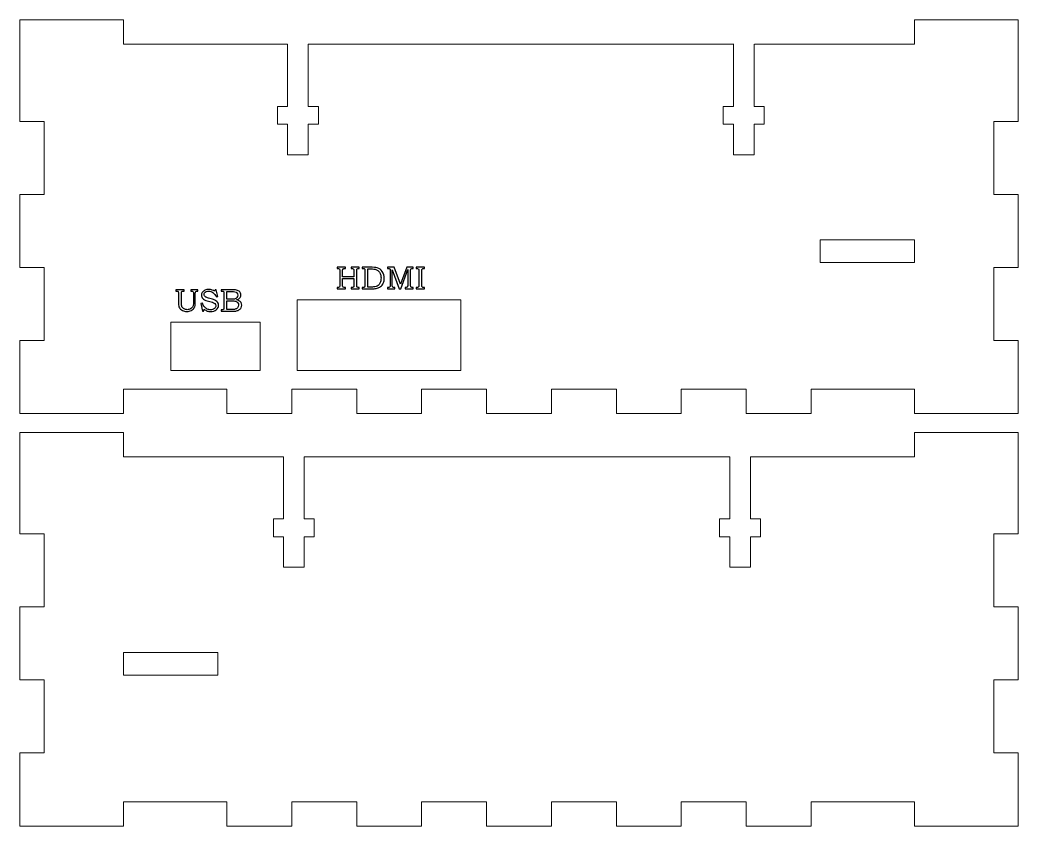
# Model space of a CAD drawing. Header units: inches. Extents: x -11.8 to 10.7, y -6 to 6.
# Drawn here: x -11.78 to -6.5, y -4.59 to -0.33 of the extents above; entities that cross this region are included whole.
import ezdxf

# ---------------------------------------------------------------- set-up
doc = ezdxf.new("R2010")
doc.units = ezdxf.units.IN
doc.header["$MEASUREMENT"] = 0
doc.layers.add('Layer 1', color=7, linetype='Continuous', plot=False)

msp = doc.modelspace()

# ---------------------------------------------------------------- linework, layer by layer
at = {"layer": 'Layer 1', "lineweight": 9}
for points in [[(-11.7819, -0.327), (-11.7819, -0.327), (-11.2343, -0.327), (-11.2343, -0.327)], [(-11.7819, -0.8635), (-11.7819, -0.8635), (-11.7819, -0.327), (-11.7819, -0.327)], [(-11.2343, -0.327), (-11.2343, -0.327), (-11.2343, -0.4558), (-11.2343, -0.4558)], [(-7.0467, -0.4558), (-7.0467, -0.4558), (-7.0467, -0.327), (-7.0467, -0.327)], [(-7.0467, -0.327), (-7.0467, -0.327), (-6.4991, -0.327), (-6.4991, -0.327)], [(-6.4991, -0.327), (-6.4991, -0.327), (-6.4991, -0.8635), (-6.4991, -0.8635)], [(-11.2343, -0.4558), (-11.2343, -0.4558), (-10.366, -0.4558), (-10.366, -0.4558)], [(-10.366, -0.4558), (-10.366, -0.4558), (-10.366, -0.7843), (-10.366, -0.7843)], [(-10.2557, -0.7843), (-10.2557, -0.7843), (-10.2557, -0.4558), (-10.2557, -0.4558)], [(-10.2557, -0.4558), (-10.2557, -0.4558), (-8.0038, -0.4558), (-8.0038, -0.4558)], [(-8.006, -0.4558), (-8.006, -0.4558), (-8.006, -0.7843), (-8.006, -0.7843)], [(-7.8957, -0.7843), (-7.8957, -0.7843), (-7.8957, -0.4558), (-7.8957, -0.4558)], [(-7.8935, -0.4558), (-7.8935, -0.4558), (-7.0467, -0.4558), (-7.0467, -0.4558)], [(-10.366, -0.7843), (-10.366, -0.7843), (-10.4191, -0.7843), (-10.4191, -0.7843)], [(-10.4191, -0.7843), (-10.4191, -0.7843), (-10.4191, -0.8788), (-10.4191, -0.8788)], [(-10.2026, -0.7843), (-10.2026, -0.7843), (-10.2557, -0.7843), (-10.2557, -0.7843)], [(-10.2026, -0.8788), (-10.2026, -0.8788), (-10.2026, -0.7843), (-10.2026, -0.7843)], [(-8.006, -0.7843), (-8.006, -0.7843), (-8.0591, -0.7843), (-8.0591, -0.7843)], [(-8.0591, -0.7843), (-8.0591, -0.7843), (-8.0591, -0.8788), (-8.0591, -0.8788)], [(-7.8426, -0.7843), (-7.8426, -0.7843), (-7.8957, -0.7843), (-7.8957, -0.7843)], [(-7.8426, -0.8788), (-7.8426, -0.8788), (-7.8426, -0.7843), (-7.8426, -0.7843)], [(-11.653, -0.8635), (-11.653, -0.8635), (-11.7819, -0.8635), (-11.7819, -0.8635)], [(-11.653, -1.2501), (-11.653, -1.2501), (-11.653, -0.8635), (-11.653, -0.8635)], [(-10.4191, -0.8788), (-10.4191, -0.8788), (-10.366, -0.8788), (-10.366, -0.8788)], [(-10.366, -0.8788), (-10.366, -0.8788), (-10.366, -1.0402), (-10.366, -1.0402)], [(-10.2557, -1.0402), (-10.2557, -1.0402), (-10.2557, -0.8788), (-10.2557, -0.8788)], [(-10.2557, -0.8788), (-10.2557, -0.8788), (-10.2026, -0.8788), (-10.2026, -0.8788)], [(-8.0591, -0.8788), (-8.0591, -0.8788), (-8.006, -0.8788), (-8.006, -0.8788)], [(-8.006, -0.8788), (-8.006, -0.8788), (-8.006, -1.0402), (-8.006, -1.0402)], [(-7.8957, -1.0402), (-7.8957, -1.0402), (-7.8957, -0.8788), (-7.8957, -0.8788)], [(-7.8957, -0.8788), (-7.8957, -0.8788), (-7.8426, -0.8788), (-7.8426, -0.8788)], [(-6.4991, -0.8635), (-6.4991, -0.8635), (-6.628, -0.8635), (-6.628, -0.8635)], [(-6.628, -0.8635), (-6.628, -0.8635), (-6.628, -1.2501), (-6.628, -1.2501)], [(-10.366, -1.0402), (-10.366, -1.0402), (-10.2557, -1.0402), (-10.2557, -1.0402)], [(-8.006, -1.0402), (-8.006, -1.0402), (-7.8957, -1.0402), (-7.8957, -1.0402)], [(-11.7819, -1.6366), (-11.7819, -1.6366), (-11.7819, -1.2501), (-11.7819, -1.2501)], [(-11.7819, -1.2501), (-11.7819, -1.2501), (-11.653, -1.2501), (-11.653, -1.2501)], [(-6.628, -1.2501), (-6.628, -1.2501), (-6.4991, -1.2501), (-6.4991, -1.2501)], [(-6.4991, -1.2501), (-6.4991, -1.2501), (-6.4991, -1.6366), (-6.4991, -1.6366)], [(-11.653, -1.6366), (-11.653, -1.6366), (-11.7819, -1.6366), (-11.7819, -1.6366)], [(-11.653, -2.0232), (-11.653, -2.0232), (-11.653, -1.6366), (-11.653, -1.6366)], [(-6.4991, -1.6366), (-6.4991, -1.6366), (-6.628, -1.6366), (-6.628, -1.6366)], [(-6.628, -1.6366), (-6.628, -1.6366), (-6.628, -2.0232), (-6.628, -2.0232)], [(-9.4483, -1.8084), (-9.4483, -1.8084), (-10.3144, -1.8084), (-10.3144, -1.8084)], [(-10.3144, -1.8084), (-10.3144, -1.8084), (-10.3144, -2.1821), (-10.3144, -2.1821)], [(-9.4483, -2.1821), (-9.4483, -2.1821), (-9.4483, -1.8084), (-9.4483, -1.8084)], [(-10.9837, -1.9265), (-10.9837, -1.9265), (-10.9837, -2.1821), (-10.9837, -2.1821)], [(-10.5113, -2.1821), (-10.5113, -2.1821), (-10.5113, -1.9265), (-10.5113, -1.9265)], [(-11.7819, -2.4097), (-11.7819, -2.4097), (-11.7819, -2.0232), (-11.7819, -2.0232)], [(-11.7819, -2.0232), (-11.7819, -2.0232), (-11.653, -2.0232), (-11.653, -2.0232)], [(-6.628, -2.0232), (-6.628, -2.0232), (-6.4991, -2.0232), (-6.4991, -2.0232)], [(-6.4991, -2.0232), (-6.4991, -2.0232), (-6.4991, -2.4097), (-6.4991, -2.4097)], [(-10.9837, -2.1821), (-10.9837, -2.1821), (-10.5113, -2.1821), (-10.5113, -2.1821)], [(-10.3144, -2.1821), (-10.3144, -2.1821), (-9.4483, -2.1821), (-9.4483, -2.1821)], [(-10.6867, -2.2809), (-10.6867, -2.2809), (-11.2343, -2.2809), (-11.2343, -2.2809)], [(-11.2343, -2.2809), (-11.2343, -2.2809), (-11.2343, -2.4097), (-11.2343, -2.4097)], [(-10.6867, -2.4097), (-10.6867, -2.4097), (-10.6867, -2.2809), (-10.6867, -2.2809)], [(-9.9995, -2.2809), (-9.9995, -2.2809), (-10.3431, -2.2809), (-10.3431, -2.2809)], [(-10.3431, -2.2809), (-10.3431, -2.2809), (-10.3431, -2.4097), (-10.3431, -2.4097)], [(-9.9995, -2.4097), (-9.9995, -2.4097), (-9.9995, -2.2809), (-9.9995, -2.2809)], [(-9.3123, -2.2809), (-9.3123, -2.2809), (-9.6559, -2.2809), (-9.6559, -2.2809)], [(-9.6559, -2.2809), (-9.6559, -2.2809), (-9.6559, -2.4097), (-9.6559, -2.4097)], [(-9.3123, -2.4097), (-9.3123, -2.4097), (-9.3123, -2.2809), (-9.3123, -2.2809)], [(-8.6251, -2.2809), (-8.6251, -2.2809), (-8.9687, -2.2809), (-8.9687, -2.2809)], [(-8.9687, -2.2809), (-8.9687, -2.2809), (-8.9687, -2.4097), (-8.9687, -2.4097)], [(-8.6251, -2.4097), (-8.6251, -2.4097), (-8.6251, -2.2809), (-8.6251, -2.2809)], [(-7.9379, -2.2809), (-7.9379, -2.2809), (-8.2815, -2.2809), (-8.2815, -2.2809)], [(-8.2815, -2.2809), (-8.2815, -2.2809), (-8.2815, -2.4097), (-8.2815, -2.4097)], [(-7.9379, -2.4097), (-7.9379, -2.4097), (-7.9379, -2.2809), (-7.9379, -2.2809)], [(-7.0467, -2.2809), (-7.0467, -2.2809), (-7.5943, -2.2809), (-7.5943, -2.2809)], [(-7.5943, -2.2809), (-7.5943, -2.2809), (-7.5943, -2.4097), (-7.5943, -2.4097)], [(-7.0467, -2.4097), (-7.0467, -2.4097), (-7.0467, -2.2809), (-7.0467, -2.2809)], [(-11.2343, -2.4097), (-11.2343, -2.4097), (-11.7819, -2.4097), (-11.7819, -2.4097)], [(-10.3431, -2.4097), (-10.3431, -2.4097), (-10.6867, -2.4097), (-10.6867, -2.4097)], [(-9.6559, -2.4097), (-9.6559, -2.4097), (-9.9995, -2.4097), (-9.9995, -2.4097)], [(-8.9687, -2.4097), (-8.9687, -2.4097), (-9.3123, -2.4097), (-9.3123, -2.4097)], [(-8.2815, -2.4097), (-8.2815, -2.4097), (-8.6251, -2.4097), (-8.6251, -2.4097)], [(-7.5943, -2.4097), (-7.5943, -2.4097), (-7.9379, -2.4097), (-7.9379, -2.4097)], [(-6.4991, -2.4097), (-6.4991, -2.4097), (-7.0467, -2.4097), (-7.0467, -2.4097)], [(-11.2343, -2.5097), (-11.2343, -2.5097), (-11.7819, -2.5097), (-11.7819, -2.5097)], [(-11.7819, -2.5097), (-11.7819, -2.5097), (-11.7819, -3.0462), (-11.7819, -3.0462)], [(-11.2343, -2.6386), (-11.2343, -2.6386), (-11.2343, -2.5097), (-11.2343, -2.5097)], [(-6.4991, -2.5097), (-6.4991, -2.5097), (-7.0467, -2.5097), (-7.0467, -2.5097)], [(-7.0467, -2.5097), (-7.0467, -2.5097), (-7.0467, -2.6386), (-7.0467, -2.6386)], [(-6.4991, -2.5097), (-6.4991, -2.5097), (-6.4991, -3.0462), (-6.4991, -3.0462)], [(-10.3875, -2.6386), (-10.3875, -2.6386), (-11.2343, -2.6386), (-11.2343, -2.6386)], [(-10.3875, -2.967), (-10.3875, -2.967), (-10.3875, -2.6386), (-10.3875, -2.6386)], [(-8.0253, -2.6386), (-8.0253, -2.6386), (-10.2772, -2.6386), (-10.2772, -2.6386)], [(-10.2772, -2.6386), (-10.2772, -2.6386), (-10.2772, -2.967), (-10.2772, -2.967)], [(-8.0253, -2.967), (-8.0253, -2.967), (-8.0253, -2.6386), (-8.0253, -2.6386)], [(-7.0467, -2.6386), (-7.0467, -2.6386), (-7.915, -2.6386), (-7.915, -2.6386)], [(-7.915, -2.6386), (-7.915, -2.6386), (-7.915, -2.967), (-7.915, -2.967)], [(-10.4406, -3.0615), (-10.4406, -3.0615), (-10.4406, -2.967), (-10.4406, -2.967)], [(-10.4406, -2.967), (-10.4406, -2.967), (-10.3875, -2.967), (-10.3875, -2.967)], [(-10.2772, -2.967), (-10.2772, -2.967), (-10.2241, -2.967), (-10.2241, -2.967)], [(-10.2241, -2.967), (-10.2241, -2.967), (-10.2241, -3.0615), (-10.2241, -3.0615)], [(-8.0784, -3.0615), (-8.0784, -3.0615), (-8.0784, -2.967), (-8.0784, -2.967)], [(-8.0784, -2.967), (-8.0784, -2.967), (-8.0253, -2.967), (-8.0253, -2.967)], [(-7.915, -2.967), (-7.915, -2.967), (-7.8619, -2.967), (-7.8619, -2.967)], [(-7.8619, -2.967), (-7.8619, -2.967), (-7.8619, -3.0615), (-7.8619, -3.0615)], [(-11.7819, -3.0462), (-11.7819, -3.0462), (-11.653, -3.0462), (-11.653, -3.0462)], [(-11.653, -3.0462), (-11.653, -3.0462), (-11.653, -3.4328), (-11.653, -3.4328)], [(-10.3875, -3.0615), (-10.3875, -3.0615), (-10.4406, -3.0615), (-10.4406, -3.0615)], [(-10.3875, -3.2229), (-10.3875, -3.2229), (-10.3875, -3.0615), (-10.3875, -3.0615)], [(-10.2241, -3.0615), (-10.2241, -3.0615), (-10.2772, -3.0615), (-10.2772, -3.0615)], [(-10.2772, -3.0615), (-10.2772, -3.0615), (-10.2772, -3.2229), (-10.2772, -3.2229)], [(-8.0253, -3.0615), (-8.0253, -3.0615), (-8.0784, -3.0615), (-8.0784, -3.0615)], [(-8.0253, -3.2229), (-8.0253, -3.2229), (-8.0253, -3.0615), (-8.0253, -3.0615)], [(-7.8619, -3.0615), (-7.8619, -3.0615), (-7.915, -3.0615), (-7.915, -3.0615)], [(-7.915, -3.0615), (-7.915, -3.0615), (-7.915, -3.2229), (-7.915, -3.2229)], [(-6.628, -3.4328), (-6.628, -3.4328), (-6.628, -3.0462), (-6.628, -3.0462)], [(-6.628, -3.0462), (-6.628, -3.0462), (-6.4991, -3.0462), (-6.4991, -3.0462)], [(-10.2772, -3.2229), (-10.2772, -3.2229), (-10.3875, -3.2229), (-10.3875, -3.2229)], [(-7.915, -3.2229), (-7.915, -3.2229), (-8.0253, -3.2229), (-8.0253, -3.2229)], [(-11.653, -3.4328), (-11.653, -3.4328), (-11.7819, -3.4328), (-11.7819, -3.4328)], [(-11.7819, -3.4328), (-11.7819, -3.4328), (-11.7819, -3.8193), (-11.7819, -3.8193)], [(-6.4991, -3.4328), (-6.4991, -3.4328), (-6.628, -3.4328), (-6.628, -3.4328)], [(-6.4991, -3.4328), (-6.4991, -3.4328), (-6.4991, -3.8193), (-6.4991, -3.8193)], [(-11.7819, -3.8193), (-11.7819, -3.8193), (-11.653, -3.8193), (-11.653, -3.8193)], [(-11.653, -3.8193), (-11.653, -3.8193), (-11.653, -4.2059), (-11.653, -4.2059)], [(-6.628, -4.2059), (-6.628, -4.2059), (-6.628, -3.8193), (-6.628, -3.8193)], [(-6.628, -3.8193), (-6.628, -3.8193), (-6.4991, -3.8193), (-6.4991, -3.8193)], [(-11.653, -4.2059), (-11.653, -4.2059), (-11.7819, -4.2059), (-11.7819, -4.2059)], [(-11.7819, -4.2059), (-11.7819, -4.2059), (-11.7819, -4.5924), (-11.7819, -4.5924)], [(-6.4991, -4.2059), (-6.4991, -4.2059), (-6.628, -4.2059), (-6.628, -4.2059)], [(-6.4991, -4.2059), (-6.4991, -4.2059), (-6.4991, -4.5924), (-6.4991, -4.5924)], [(-11.2343, -4.5924), (-11.2343, -4.5924), (-11.2343, -4.4636), (-11.2343, -4.4636)], [(-11.2343, -4.4636), (-11.2343, -4.4636), (-10.6867, -4.4636), (-10.6867, -4.4636)], [(-10.6867, -4.4636), (-10.6867, -4.4636), (-10.6867, -4.5924), (-10.6867, -4.5924)], [(-10.3431, -4.5924), (-10.3431, -4.5924), (-10.3431, -4.4636), (-10.3431, -4.4636)], [(-10.3431, -4.4636), (-10.3431, -4.4636), (-9.9995, -4.4636), (-9.9995, -4.4636)], [(-9.9995, -4.4636), (-9.9995, -4.4636), (-9.9995, -4.5924), (-9.9995, -4.5924)], [(-9.6559, -4.5924), (-9.6559, -4.5924), (-9.6559, -4.4636), (-9.6559, -4.4636)], [(-9.6559, -4.4636), (-9.6559, -4.4636), (-9.3123, -4.4636), (-9.3123, -4.4636)], [(-9.3123, -4.4636), (-9.3123, -4.4636), (-9.3123, -4.5924), (-9.3123, -4.5924)], [(-8.9687, -4.5924), (-8.9687, -4.5924), (-8.9687, -4.4636), (-8.9687, -4.4636)], [(-8.9687, -4.4636), (-8.9687, -4.4636), (-8.6251, -4.4636), (-8.6251, -4.4636)], [(-8.6251, -4.4636), (-8.6251, -4.4636), (-8.6251, -4.5924), (-8.6251, -4.5924)], [(-8.2815, -4.5924), (-8.2815, -4.5924), (-8.2815, -4.4636), (-8.2815, -4.4636)], [(-8.2815, -4.4636), (-8.2815, -4.4636), (-7.9379, -4.4636), (-7.9379, -4.4636)], [(-7.9379, -4.4636), (-7.9379, -4.4636), (-7.9379, -4.5924), (-7.9379, -4.5924)], [(-7.5943, -4.5924), (-7.5943, -4.5924), (-7.5943, -4.4636), (-7.5943, -4.4636)], [(-7.5943, -4.4636), (-7.5943, -4.4636), (-7.0467, -4.4636), (-7.0467, -4.4636)], [(-7.0467, -4.4636), (-7.0467, -4.4636), (-7.0467, -4.5924), (-7.0467, -4.5924)], [(-11.7819, -4.5924), (-11.7819, -4.5924), (-11.2343, -4.5924), (-11.2343, -4.5924)], [(-10.6867, -4.5924), (-10.6867, -4.5924), (-10.3431, -4.5924), (-10.3431, -4.5924)], [(-9.9995, -4.5924), (-9.9995, -4.5924), (-9.6559, -4.5924), (-9.6559, -4.5924)], [(-9.3123, -4.5924), (-9.3123, -4.5924), (-8.9687, -4.5924), (-8.9687, -4.5924)], [(-8.6251, -4.5924), (-8.6251, -4.5924), (-8.2815, -4.5924), (-8.2815, -4.5924)], [(-7.9379, -4.5924), (-7.9379, -4.5924), (-7.5943, -4.5924), (-7.5943, -4.5924)], [(-7.0467, -4.5924), (-7.0467, -4.5924), (-6.4991, -4.5924), (-6.4991, -4.5924)]]:
    msp.add_open_spline(points, degree=3, dxfattribs=at)
at = {"layer": 'Layer 1', "color": 250, "lineweight": 9}
for points in [[(-7.0467, -1.4909), (-7.0467, -1.4909), (-7.0467, -1.6109), (-7.0467, -1.6109), (-7.0467, -1.6109), (-7.5467, -1.6109), (-7.5467, -1.6109), (-7.5467, -1.6109), (-7.5467, -1.4909), (-7.5467, -1.4909), (-7.5467, -1.4909), (-7.0467, -1.4909), (-7.0467, -1.4909)], [(-11.2343, -3.6736), (-11.2343, -3.6736), (-11.2343, -3.7936), (-11.2343, -3.7936), (-11.2343, -3.7936), (-10.7343, -3.7936), (-10.7343, -3.7936), (-10.7343, -3.7936), (-10.7343, -3.6736), (-10.7343, -3.6736), (-10.7343, -3.6736), (-11.2343, -3.6736), (-11.2343, -3.6736)]]:
    msp.add_open_spline(points, degree=3, knots=[0, 0, 0, 0, 0.25, 0.25, 0.25, 0.5, 0.5, 0.5, 0.75, 0.75, 0.75, 1, 1, 1, 1], dxfattribs=at)
at = {"layer": 'Layer 1'}
for points, knots in [([(-10.1036, -1.6356), (-10.1036, -1.6356), (-10.0597, -1.6356), (-10.0597, -1.6356), (-10.0597, -1.6356), (-10.0597, -1.6424), (-10.0597, -1.6424), (-10.0597, -1.6424), (-10.0627, -1.6424), (-10.0627, -1.6424), (-10.0662, -1.6424), (-10.0687, -1.6428), (-10.0702, -1.6434), (-10.0717, -1.6441), (-10.0727, -1.6452), (-10.0733, -1.6468), (-10.0738, -1.648), (-10.0741, -1.6506), (-10.0741, -1.6544), (-10.0741, -1.6544), (-10.0741, -1.6861), (-10.0741, -1.6861), (-10.0741, -1.6861), (-10.0151, -1.6861), (-10.0151, -1.6861), (-10.0151, -1.6861), (-10.0151, -1.6553), (-10.0151, -1.6553), (-10.0151, -1.6511), (-10.0152, -1.6485), (-10.0155, -1.6476), (-10.0159, -1.6459), (-10.0168, -1.6446), (-10.0182, -1.6437), (-10.0197, -1.6429), (-10.0219, -1.6424), (-10.0248, -1.6424), (-10.0248, -1.6424), (-10.0292, -1.6424), (-10.0292, -1.6424), (-10.0292, -1.6424), (-10.0292, -1.6356), (-10.0292, -1.6356), (-10.0292, -1.6356), (-9.9859, -1.6356), (-9.9859, -1.6356), (-9.9859, -1.6356), (-9.9859, -1.6424), (-9.9859, -1.6424), (-9.9859, -1.6424), (-9.9898, -1.6424), (-9.9898, -1.6424), (-9.9928, -1.6424), (-9.995, -1.6428), (-9.9962, -1.6434), (-9.9975, -1.6441), (-9.9984, -1.645), (-9.9989, -1.6462), (-9.9995, -1.6474), (-9.9997, -1.6499), (-9.9997, -1.6538), (-9.9997, -1.6538), (-9.9997, -1.7311), (-9.9997, -1.7311), (-9.9997, -1.7354), (-9.9994, -1.7381), (-9.9989, -1.7393), (-9.9984, -1.7404), (-9.9973, -1.7413), (-9.9957, -1.7418), (-9.9947, -1.7421), (-9.9914, -1.7423), (-9.9859, -1.7423), (-9.9859, -1.7423), (-9.9859, -1.7491), (-9.9859, -1.7491), (-9.9859, -1.7491), (-10.0292, -1.7491), (-10.0292, -1.7491), (-10.0292, -1.7491), (-10.0292, -1.7423), (-10.0292, -1.7423), (-10.0292, -1.7423), (-10.0261, -1.7423), (-10.0261, -1.7423), (-10.0221, -1.7423), (-10.0194, -1.742), (-10.0181, -1.7414), (-10.0168, -1.7409), (-10.0159, -1.7401), (-10.0156, -1.7389), (-10.0152, -1.7379), (-10.0151, -1.7351), (-10.0151, -1.7303), (-10.0151, -1.7303), (-10.0151, -1.6949), (-10.0151, -1.6949), (-10.0151, -1.6949), (-10.0741, -1.6949), (-10.0741, -1.6949), (-10.0741, -1.6949), (-10.0741, -1.7311), (-10.0741, -1.7311), (-10.0741, -1.7354), (-10.0738, -1.7381), (-10.0732, -1.7393), (-10.0726, -1.7405), (-10.0715, -1.7413), (-10.0699, -1.7418), (-10.0687, -1.7421), (-10.0653, -1.7423), (-10.0597, -1.7423), (-10.0597, -1.7423), (-10.0597, -1.7491), (-10.0597, -1.7491), (-10.0597, -1.7491), (-10.1036, -1.7491), (-10.1036, -1.7491), (-10.1036, -1.7491), (-10.1036, -1.7423), (-10.1036, -1.7423), (-10.1036, -1.7423), (-10.1008, -1.7423), (-10.1008, -1.7423), (-10.0966, -1.7423), (-10.0939, -1.742), (-10.0929, -1.7416), (-10.0918, -1.7411), (-10.0909, -1.7402), (-10.0903, -1.7389), (-10.0897, -1.7376), (-10.0894, -1.7353), (-10.0894, -1.7319), (-10.0894, -1.7319), (-10.0894, -1.6538), (-10.0894, -1.6538), (-10.0894, -1.6502), (-10.0897, -1.6478), (-10.0902, -1.6464), (-10.0908, -1.6451), (-10.0917, -1.6441), (-10.0929, -1.6434), (-10.0941, -1.6428), (-10.0962, -1.6424), (-10.099, -1.6424), (-10.099, -1.6424), (-10.1036, -1.6424), (-10.1036, -1.6424), (-10.1036, -1.6424), (-10.1036, -1.6356), (-10.1036, -1.6356)], [0, 0, 0, 0, 0.02, 0.02, 0.02, 0.04, 0.04, 0.04, 0.06, 0.06, 0.06, 0.08, 0.08, 0.08, 0.1, 0.1, 0.1, 0.12, 0.12, 0.12, 0.14, 0.14, 0.14, 0.16, 0.16, 0.16, 0.18, 0.18, 0.18, 0.2, 0.2, 0.2, 0.22, 0.22, 0.22, 0.24, 0.24, 0.24, 0.26, 0.26, 0.26, 0.28, 0.28, 0.28, 0.3, 0.3, 0.3, 0.32, 0.32, 0.32, 0.34, 0.34, 0.34, 0.36, 0.36, 0.36, 0.38, 0.38, 0.38, 0.4, 0.4, 0.4, 0.42, 0.42, 0.42, 0.44, 0.44, 0.44, 0.46, 0.46, 0.46, 0.48, 0.48, 0.48, 0.5, 0.5, 0.5, 0.52, 0.52, 0.52, 0.54, 0.54, 0.54, 0.56, 0.56, 0.56, 0.58, 0.58, 0.58, 0.6, 0.6, 0.6, 0.62, 0.62, 0.62, 0.64, 0.64, 0.64, 0.66, 0.66, 0.66, 0.68, 0.68, 0.68, 0.7, 0.7, 0.7, 0.72, 0.72, 0.72, 0.74, 0.74, 0.74, 0.76, 0.76, 0.76, 0.78, 0.78, 0.78, 0.8, 0.8, 0.8, 0.82, 0.82, 0.82, 0.84, 0.84, 0.84, 0.86, 0.86, 0.86, 0.88, 0.88, 0.88, 0.9, 0.9, 0.9, 0.92, 0.92, 0.92, 0.94, 0.94, 0.94, 0.96, 0.96, 0.96, 0.98, 0.98, 0.98, 1, 1, 1, 1]), ([(-9.9702, -1.6424), (-9.9702, -1.6424), (-9.9702, -1.6356), (-9.9702, -1.6356), (-9.9702, -1.6356), (-9.9297, -1.6356), (-9.9297, -1.6356), (-9.9111, -1.6356), (-9.8982, -1.6368), (-9.8909, -1.6391), (-9.8801, -1.6425), (-9.8713, -1.6489), (-9.8646, -1.6582), (-9.8571, -1.6685), (-9.8534, -1.6804), (-9.8534, -1.6938), (-9.8534, -1.7029), (-9.8553, -1.7113), (-9.8589, -1.7192), (-9.8626, -1.727), (-9.8674, -1.7333), (-9.8734, -1.7381), (-9.8783, -1.7421), (-9.8843, -1.7449), (-9.8912, -1.7466), (-9.8981, -1.7483), (-9.9051, -1.7491), (-9.9122, -1.7491), (-9.9122, -1.7491), (-9.9702, -1.7491), (-9.9702, -1.7491), (-9.9702, -1.7491), (-9.9702, -1.7423), (-9.9702, -1.7423), (-9.9702, -1.7423), (-9.9655, -1.7423), (-9.9655, -1.7423), (-9.9655, -1.7423), (-9.964, -1.7423), (-9.964, -1.7423), (-9.962, -1.7423), (-9.9603, -1.7419), (-9.9591, -1.7411), (-9.9578, -1.7403), (-9.9569, -1.7392), (-9.9563, -1.7379), (-9.9559, -1.7369), (-9.9557, -1.7345), (-9.9557, -1.7308), (-9.9557, -1.7308), (-9.9557, -1.6548), (-9.9557, -1.6548), (-9.9557, -1.6504), (-9.956, -1.6477), (-9.9566, -1.6464), (-9.9573, -1.6447), (-9.9586, -1.6436), (-9.9602, -1.6429), (-9.9612, -1.6426), (-9.9646, -1.6424), (-9.9702, -1.6424)], [0, 0, 0, 0, 0.05, 0.05, 0.05, 0.1, 0.1, 0.1, 0.15, 0.15, 0.15, 0.2, 0.2, 0.2, 0.25, 0.25, 0.25, 0.3, 0.3, 0.3, 0.35, 0.35, 0.35, 0.4, 0.4, 0.4, 0.45, 0.45, 0.45, 0.5, 0.5, 0.5, 0.55, 0.55, 0.55, 0.6, 0.6, 0.6, 0.65, 0.65, 0.65, 0.7, 0.7, 0.7, 0.75, 0.75, 0.75, 0.8, 0.8, 0.8, 0.85, 0.85, 0.85, 0.9, 0.9, 0.9, 0.95, 0.95, 0.95, 1, 1, 1, 1]), ([(-9.8369, -1.6356), (-9.8369, -1.6356), (-9.8011, -1.6356), (-9.8011, -1.6356), (-9.8011, -1.6356), (-9.7675, -1.7255), (-9.7675, -1.7255), (-9.7675, -1.7255), (-9.7349, -1.6356), (-9.7349, -1.6356), (-9.7349, -1.6356), (-9.7006, -1.6356), (-9.7006, -1.6356), (-9.7006, -1.6356), (-9.7006, -1.6424), (-9.7006, -1.6424), (-9.7006, -1.6424), (-9.7035, -1.6424), (-9.7035, -1.6424), (-9.707, -1.6424), (-9.7093, -1.6427), (-9.7106, -1.6433), (-9.7118, -1.6439), (-9.7127, -1.645), (-9.7134, -1.6465), (-9.7141, -1.648), (-9.7144, -1.6505), (-9.7144, -1.6539), (-9.7144, -1.6539), (-9.7144, -1.7288), (-9.7144, -1.7288), (-9.7144, -1.7335), (-9.7142, -1.7365), (-9.7136, -1.7379), (-9.713, -1.7394), (-9.7121, -1.7404), (-9.7108, -1.7411), (-9.7095, -1.7419), (-9.7071, -1.7423), (-9.7035, -1.7423), (-9.7035, -1.7423), (-9.7006, -1.7423), (-9.7006, -1.7423), (-9.7006, -1.7423), (-9.7006, -1.7491), (-9.7006, -1.7491), (-9.7006, -1.7491), (-9.7436, -1.7491), (-9.7436, -1.7491), (-9.7436, -1.7491), (-9.7436, -1.7423), (-9.7436, -1.7423), (-9.7436, -1.7423), (-9.7405, -1.7423), (-9.7405, -1.7423), (-9.7378, -1.7423), (-9.7357, -1.742), (-9.7344, -1.7416), (-9.7332, -1.7412), (-9.7321, -1.7404), (-9.7313, -1.7394), (-9.7304, -1.7384), (-9.73, -1.7374), (-9.7299, -1.7363), (-9.7296, -1.7341), (-9.7294, -1.7323), (-9.7294, -1.7311), (-9.7294, -1.7311), (-9.7294, -1.6476), (-9.7294, -1.6476), (-9.7294, -1.6476), (-9.7664, -1.7491), (-9.7664, -1.7491), (-9.7664, -1.7491), (-9.7745, -1.7491), (-9.7745, -1.7491), (-9.7745, -1.7491), (-9.8119, -1.649), (-9.8119, -1.649), (-9.8119, -1.649), (-9.8119, -1.7294), (-9.8119, -1.7294), (-9.8119, -1.7335), (-9.8116, -1.7363), (-9.8109, -1.7377), (-9.8102, -1.7392), (-9.8091, -1.7403), (-9.8076, -1.7411), (-9.8061, -1.7419), (-9.8034, -1.7423), (-9.7996, -1.7423), (-9.7996, -1.7423), (-9.7969, -1.7423), (-9.7969, -1.7423), (-9.7969, -1.7423), (-9.7969, -1.7491), (-9.7969, -1.7491), (-9.7969, -1.7491), (-9.8369, -1.7491), (-9.8369, -1.7491), (-9.8369, -1.7491), (-9.8369, -1.7423), (-9.8369, -1.7423), (-9.8369, -1.7423), (-9.8347, -1.7423), (-9.8347, -1.7423), (-9.8308, -1.7423), (-9.8281, -1.7418), (-9.8264, -1.741), (-9.8247, -1.7402), (-9.8236, -1.7391), (-9.8228, -1.7376), (-9.8221, -1.7361), (-9.8218, -1.7331), (-9.8218, -1.7288), (-9.8218, -1.7288), (-9.8218, -1.6544), (-9.8218, -1.6544), (-9.8218, -1.6503), (-9.8221, -1.6476), (-9.8227, -1.6463), (-9.8233, -1.645), (-9.8243, -1.644), (-9.8256, -1.6434), (-9.827, -1.6428), (-9.8295, -1.6424), (-9.833, -1.6424), (-9.833, -1.6424), (-9.8369, -1.6424), (-9.8369, -1.6424), (-9.8369, -1.6424), (-9.8369, -1.6356), (-9.8369, -1.6356)], [0, 0, 0, 0, 0.022727, 0.022727, 0.022727, 0.045455, 0.045455, 0.045455, 0.068182, 0.068182, 0.068182, 0.090909, 0.090909, 0.090909, 0.113636, 0.113636, 0.113636, 0.136364, 0.136364, 0.136364, 0.159091, 0.159091, 0.159091, 0.181818, 0.181818, 0.181818, 0.204545, 0.204545, 0.204545, 0.227273, 0.227273, 0.227273, 0.25, 0.25, 0.25, 0.272727, 0.272727, 0.272727, 0.295455, 0.295455, 0.295455, 0.318182, 0.318182, 0.318182, 0.340909, 0.340909, 0.340909, 0.363636, 0.363636, 0.363636, 0.386364, 0.386364, 0.386364, 0.409091, 0.409091, 0.409091, 0.431818, 0.431818, 0.431818, 0.454545, 0.454545, 0.454545, 0.477273, 0.477273, 0.477273, 0.5, 0.5, 0.5, 0.522727, 0.522727, 0.522727, 0.545455, 0.545455, 0.545455, 0.568182, 0.568182, 0.568182, 0.590909, 0.590909, 0.590909, 0.613636, 0.613636, 0.613636, 0.636364, 0.636364, 0.636364, 0.659091, 0.659091, 0.659091, 0.681818, 0.681818, 0.681818, 0.704545, 0.704545, 0.704545, 0.727273, 0.727273, 0.727273, 0.75, 0.75, 0.75, 0.772727, 0.772727, 0.772727, 0.795455, 0.795455, 0.795455, 0.818182, 0.818182, 0.818182, 0.840909, 0.840909, 0.840909, 0.863636, 0.863636, 0.863636, 0.886364, 0.886364, 0.886364, 0.909091, 0.909091, 0.909091, 0.931818, 0.931818, 0.931818, 0.954545, 0.954545, 0.954545, 0.977273, 0.977273, 0.977273, 1, 1, 1, 1]), ([(-9.6848, -1.6356), (-9.6848, -1.6356), (-9.6414, -1.6356), (-9.6414, -1.6356), (-9.6414, -1.6356), (-9.6414, -1.6424), (-9.6414, -1.6424), (-9.6414, -1.6424), (-9.6448, -1.6424), (-9.6448, -1.6424), (-9.6479, -1.6424), (-9.6502, -1.6429), (-9.6516, -1.6437), (-9.653, -1.6446), (-9.654, -1.6458), (-9.6546, -1.6474), (-9.6553, -1.649), (-9.6556, -1.6521), (-9.6556, -1.6568), (-9.6556, -1.6568), (-9.6556, -1.7299), (-9.6556, -1.7299), (-9.6556, -1.7336), (-9.6553, -1.7363), (-9.6546, -1.7378), (-9.6539, -1.7394), (-9.6529, -1.7405), (-9.6516, -1.7412), (-9.6503, -1.7419), (-9.6481, -1.7423), (-9.6448, -1.7423), (-9.6448, -1.7423), (-9.6414, -1.7423), (-9.6414, -1.7423), (-9.6414, -1.7423), (-9.6414, -1.7491), (-9.6414, -1.7491), (-9.6414, -1.7491), (-9.6848, -1.7491), (-9.6848, -1.7491), (-9.6848, -1.7491), (-9.6848, -1.7423), (-9.6848, -1.7423), (-9.6848, -1.7423), (-9.6812, -1.7423), (-9.6812, -1.7423), (-9.678, -1.7423), (-9.6757, -1.7419), (-9.6744, -1.7411), (-9.6731, -1.7404), (-9.6721, -1.7394), (-9.6715, -1.738), (-9.6709, -1.7366), (-9.6706, -1.7339), (-9.6706, -1.7299), (-9.6706, -1.7299), (-9.6706, -1.6553), (-9.6706, -1.6553), (-9.6706, -1.651), (-9.6709, -1.6481), (-9.6715, -1.6467), (-9.6721, -1.6452), (-9.6731, -1.6441), (-9.6744, -1.6434), (-9.6757, -1.6428), (-9.678, -1.6424), (-9.6812, -1.6424), (-9.6812, -1.6424), (-9.6848, -1.6424), (-9.6848, -1.6424), (-9.6848, -1.6424), (-9.6848, -1.6356), (-9.6848, -1.6356)], [0, 0, 0, 0, 0.041667, 0.041667, 0.041667, 0.083333, 0.083333, 0.083333, 0.125, 0.125, 0.125, 0.166667, 0.166667, 0.166667, 0.208333, 0.208333, 0.208333, 0.25, 0.25, 0.25, 0.291667, 0.291667, 0.291667, 0.333333, 0.333333, 0.333333, 0.375, 0.375, 0.375, 0.416667, 0.416667, 0.416667, 0.458333, 0.458333, 0.458333, 0.5, 0.5, 0.5, 0.541667, 0.541667, 0.541667, 0.583333, 0.583333, 0.583333, 0.625, 0.625, 0.625, 0.666667, 0.666667, 0.666667, 0.708333, 0.708333, 0.708333, 0.75, 0.75, 0.75, 0.791667, 0.791667, 0.791667, 0.833333, 0.833333, 0.833333, 0.875, 0.875, 0.875, 0.916667, 0.916667, 0.916667, 0.958333, 0.958333, 0.958333, 1, 1, 1, 1]), ([(-9.9407, -1.7403), (-9.9407, -1.7403), (-9.9162, -1.7403), (-9.9162, -1.7403), (-9.9137, -1.7403), (-9.9097, -1.7398), (-9.904, -1.7389), (-9.8983, -1.7381), (-9.8943, -1.737), (-9.8918, -1.7358), (-9.8883, -1.7339), (-9.8848, -1.7309), (-9.8814, -1.7269), (-9.8781, -1.7228), (-9.8755, -1.7178), (-9.8736, -1.7121), (-9.8718, -1.7064), (-9.8709, -1.6998), (-9.8709, -1.6924), (-9.8709, -1.6851), (-9.8718, -1.6788), (-9.8736, -1.6734), (-9.8755, -1.668), (-9.8782, -1.6632), (-9.8819, -1.6589), (-9.8855, -1.6546), (-9.8896, -1.6514), (-9.8941, -1.6491), (-9.8986, -1.6468), (-9.9036, -1.6454), (-9.9091, -1.6448), (-9.9121, -1.6446), (-9.9171, -1.6444), (-9.9241, -1.6444), (-9.9241, -1.6444), (-9.9407, -1.6444), (-9.9407, -1.6444), (-9.9407, -1.6444), (-9.9407, -1.7403), (-9.9407, -1.7403)], [0, 0, 0, 0, 0.076923, 0.076923, 0.076923, 0.153846, 0.153846, 0.153846, 0.230769, 0.230769, 0.230769, 0.307692, 0.307692, 0.307692, 0.384615, 0.384615, 0.384615, 0.461538, 0.461538, 0.461538, 0.538462, 0.538462, 0.538462, 0.615385, 0.615385, 0.615385, 0.692308, 0.692308, 0.692308, 0.769231, 0.769231, 0.769231, 0.846154, 0.846154, 0.846154, 0.923077, 0.923077, 0.923077, 1, 1, 1, 1]), ([(-10.9573, -1.7548), (-10.9573, -1.7548), (-10.9135, -1.7548), (-10.9135, -1.7548), (-10.9135, -1.7548), (-10.9135, -1.7616), (-10.9135, -1.7616), (-10.9135, -1.7616), (-10.9164, -1.7616), (-10.9164, -1.7616), (-10.92, -1.7616), (-10.9225, -1.762), (-10.9241, -1.7627), (-10.9252, -1.7632), (-10.9261, -1.7641), (-10.9267, -1.7654), (-10.9273, -1.7667), (-10.9276, -1.7694), (-10.9276, -1.7733), (-10.9276, -1.7733), (-10.9276, -1.8243), (-10.9276, -1.8243), (-10.9276, -1.8334), (-10.9265, -1.8402), (-10.9243, -1.8446), (-10.9221, -1.849), (-10.9184, -1.8527), (-10.9133, -1.8556), (-10.9081, -1.8586), (-10.9025, -1.8601), (-10.8963, -1.8601), (-10.8901, -1.8601), (-10.8842, -1.8585), (-10.8787, -1.8553), (-10.8731, -1.8521), (-10.8692, -1.8483), (-10.867, -1.8439), (-10.8647, -1.8395), (-10.8636, -1.8326), (-10.8636, -1.8232), (-10.8636, -1.8232), (-10.8636, -1.7741), (-10.8636, -1.7741), (-10.8636, -1.7705), (-10.864, -1.7679), (-10.8647, -1.7663), (-10.8654, -1.7647), (-10.8665, -1.7635), (-10.8679, -1.7627), (-10.8694, -1.762), (-10.8716, -1.7616), (-10.8746, -1.7616), (-10.8746, -1.7616), (-10.8778, -1.7616), (-10.8778, -1.7616), (-10.8778, -1.7616), (-10.8778, -1.7548), (-10.8778, -1.7548), (-10.8778, -1.7548), (-10.84, -1.7548), (-10.84, -1.7548), (-10.84, -1.7548), (-10.84, -1.7616), (-10.84, -1.7616), (-10.84, -1.7616), (-10.8426, -1.7616), (-10.8426, -1.7616), (-10.8469, -1.7616), (-10.8498, -1.7624), (-10.8514, -1.764), (-10.853, -1.7657), (-10.8538, -1.7687), (-10.8538, -1.7733), (-10.8538, -1.7733), (-10.8538, -1.8255), (-10.8538, -1.8255), (-10.8538, -1.8351), (-10.8556, -1.843), (-10.8592, -1.8494), (-10.8628, -1.8558), (-10.868, -1.8608), (-10.8748, -1.8645), (-10.8817, -1.8682), (-10.8896, -1.8701), (-10.8987, -1.8701), (-10.9073, -1.8701), (-10.9151, -1.8682), (-10.9223, -1.8644), (-10.9294, -1.8606), (-10.9346, -1.8559), (-10.938, -1.8502), (-10.9413, -1.8445), (-10.943, -1.8374), (-10.943, -1.8289), (-10.943, -1.8289), (-10.943, -1.7733), (-10.943, -1.7733), (-10.943, -1.7697), (-10.9433, -1.7672), (-10.9439, -1.7657), (-10.9446, -1.7643), (-10.9455, -1.7632), (-10.9468, -1.7626), (-10.948, -1.7619), (-10.9502, -1.7616), (-10.9532, -1.7616), (-10.9532, -1.7616), (-10.9573, -1.7616), (-10.9573, -1.7616), (-10.9573, -1.7616), (-10.9573, -1.7548), (-10.9573, -1.7548)], [0, 0, 0, 0, 0.027027, 0.027027, 0.027027, 0.054054, 0.054054, 0.054054, 0.081081, 0.081081, 0.081081, 0.108108, 0.108108, 0.108108, 0.135135, 0.135135, 0.135135, 0.162162, 0.162162, 0.162162, 0.189189, 0.189189, 0.189189, 0.216216, 0.216216, 0.216216, 0.243243, 0.243243, 0.243243, 0.27027, 0.27027, 0.27027, 0.297297, 0.297297, 0.297297, 0.324324, 0.324324, 0.324324, 0.351351, 0.351351, 0.351351, 0.378378, 0.378378, 0.378378, 0.405405, 0.405405, 0.405405, 0.432432, 0.432432, 0.432432, 0.459459, 0.459459, 0.459459, 0.486486, 0.486486, 0.486486, 0.513514, 0.513514, 0.513514, 0.540541, 0.540541, 0.540541, 0.567568, 0.567568, 0.567568, 0.594595, 0.594595, 0.594595, 0.621622, 0.621622, 0.621622, 0.648649, 0.648649, 0.648649, 0.675676, 0.675676, 0.675676, 0.702703, 0.702703, 0.702703, 0.72973, 0.72973, 0.72973, 0.756757, 0.756757, 0.756757, 0.783784, 0.783784, 0.783784, 0.810811, 0.810811, 0.810811, 0.837838, 0.837838, 0.837838, 0.864865, 0.864865, 0.864865, 0.891892, 0.891892, 0.891892, 0.918919, 0.918919, 0.918919, 0.945946, 0.945946, 0.945946, 0.972973, 0.972973, 0.972973, 1, 1, 1, 1]), ([(-10.7494, -1.7548), (-10.7494, -1.7548), (-10.7435, -1.7548), (-10.7435, -1.7548), (-10.7435, -1.7548), (-10.7348, -1.7898), (-10.7348, -1.7898), (-10.7348, -1.7898), (-10.7423, -1.7921), (-10.7423, -1.7921), (-10.7471, -1.7823), (-10.7535, -1.7746), (-10.7614, -1.769), (-10.7679, -1.7643), (-10.7751, -1.7619), (-10.7831, -1.7619), (-10.7878, -1.7619), (-10.7921, -1.7628), (-10.7959, -1.7645), (-10.7997, -1.7662), (-10.8026, -1.7684), (-10.8045, -1.7711), (-10.8064, -1.7738), (-10.8073, -1.7766), (-10.8073, -1.7794), (-10.8073, -1.782), (-10.8066, -1.7844), (-10.8051, -1.7868), (-10.8037, -1.7892), (-10.8014, -1.7913), (-10.7984, -1.7931), (-10.7954, -1.7949), (-10.7905, -1.7968), (-10.7837, -1.7988), (-10.7837, -1.7988), (-10.7624, -1.8049), (-10.7624, -1.8049), (-10.7598, -1.8057), (-10.7561, -1.8072), (-10.7511, -1.8093), (-10.7461, -1.8115), (-10.7423, -1.8138), (-10.7395, -1.8162), (-10.7367, -1.8186), (-10.7346, -1.8215), (-10.733, -1.825), (-10.7314, -1.8285), (-10.7307, -1.8323), (-10.7307, -1.8364), (-10.7307, -1.8454), (-10.7346, -1.8532), (-10.7425, -1.86), (-10.7504, -1.8667), (-10.7606, -1.8701), (-10.7731, -1.8701), (-10.7796, -1.8701), (-10.7854, -1.8692), (-10.7905, -1.8673), (-10.7956, -1.8654), (-10.8011, -1.8621), (-10.807, -1.8574), (-10.807, -1.8574), (-10.8107, -1.8683), (-10.8107, -1.8683), (-10.8107, -1.8683), (-10.8164, -1.8683), (-10.8164, -1.8683), (-10.8164, -1.8683), (-10.824, -1.8274), (-10.824, -1.8274), (-10.824, -1.8274), (-10.8165, -1.8259), (-10.8165, -1.8259), (-10.8137, -1.8334), (-10.8101, -1.8398), (-10.8054, -1.845), (-10.8009, -1.8503), (-10.7958, -1.8542), (-10.7902, -1.8569), (-10.7846, -1.8596), (-10.779, -1.8609), (-10.7732, -1.8609), (-10.7654, -1.8609), (-10.7585, -1.8586), (-10.7527, -1.8539), (-10.7478, -1.8499), (-10.7453, -1.8453), (-10.7453, -1.8399), (-10.7453, -1.835), (-10.7471, -1.831), (-10.7506, -1.8279), (-10.7542, -1.8247), (-10.7606, -1.8218), (-10.7699, -1.8191), (-10.7699, -1.8191), (-10.7902, -1.8133), (-10.7902, -1.8133), (-10.8016, -1.81), (-10.8097, -1.8057), (-10.8143, -1.8006), (-10.819, -1.7955), (-10.8213, -1.7895), (-10.8213, -1.7829), (-10.8213, -1.7777), (-10.8198, -1.7729), (-10.8168, -1.7685), (-10.8137, -1.7641), (-10.8091, -1.7604), (-10.8028, -1.7574), (-10.7965, -1.7544), (-10.7896, -1.7529), (-10.7821, -1.7529), (-10.7758, -1.7529), (-10.7698, -1.754), (-10.7641, -1.7562), (-10.76, -1.7577), (-10.7562, -1.7599), (-10.7528, -1.7627), (-10.7528, -1.7627), (-10.7494, -1.7548), (-10.7494, -1.7548)], [0, 0, 0, 0, 0.025, 0.025, 0.025, 0.05, 0.05, 0.05, 0.075, 0.075, 0.075, 0.1, 0.1, 0.1, 0.125, 0.125, 0.125, 0.15, 0.15, 0.15, 0.175, 0.175, 0.175, 0.2, 0.2, 0.2, 0.225, 0.225, 0.225, 0.25, 0.25, 0.25, 0.275, 0.275, 0.275, 0.3, 0.3, 0.3, 0.325, 0.325, 0.325, 0.35, 0.35, 0.35, 0.375, 0.375, 0.375, 0.4, 0.4, 0.4, 0.425, 0.425, 0.425, 0.45, 0.45, 0.45, 0.475, 0.475, 0.475, 0.5, 0.5, 0.5, 0.525, 0.525, 0.525, 0.55, 0.55, 0.55, 0.575, 0.575, 0.575, 0.6, 0.6, 0.6, 0.625, 0.625, 0.625, 0.65, 0.65, 0.65, 0.675, 0.675, 0.675, 0.7, 0.7, 0.7, 0.725, 0.725, 0.725, 0.75, 0.75, 0.75, 0.775, 0.775, 0.775, 0.8, 0.8, 0.8, 0.825, 0.825, 0.825, 0.85, 0.85, 0.85, 0.875, 0.875, 0.875, 0.9, 0.9, 0.9, 0.925, 0.925, 0.925, 0.95, 0.95, 0.95, 0.975, 0.975, 0.975, 1, 1, 1, 1]), ([(-10.717, -1.7548), (-10.717, -1.7548), (-10.6629, -1.7548), (-10.6629, -1.7548), (-10.6497, -1.7548), (-10.6407, -1.7554), (-10.6358, -1.7565), (-10.6286, -1.7583), (-10.6228, -1.7614), (-10.6186, -1.766), (-10.6144, -1.7705), (-10.6123, -1.776), (-10.6123, -1.7824), (-10.6123, -1.787), (-10.6134, -1.7912), (-10.6156, -1.7948), (-10.6179, -1.7985), (-10.6211, -1.8016), (-10.6253, -1.8042), (-10.6281, -1.8059), (-10.6317, -1.8073), (-10.6364, -1.8085), (-10.6305, -1.8096), (-10.626, -1.8109), (-10.6229, -1.8124), (-10.6183, -1.8147), (-10.6146, -1.818), (-10.6119, -1.8222), (-10.6092, -1.8264), (-10.6078, -1.8312), (-10.6078, -1.8365), (-10.6078, -1.8417), (-10.6091, -1.8465), (-10.6118, -1.8509), (-10.6145, -1.8552), (-10.6182, -1.8589), (-10.6231, -1.8617), (-10.6279, -1.8645), (-10.6336, -1.8663), (-10.6401, -1.8671), (-10.6465, -1.8679), (-10.6532, -1.8683), (-10.66, -1.8683), (-10.66, -1.8683), (-10.717, -1.8683), (-10.717, -1.8683), (-10.717, -1.8683), (-10.717, -1.8614), (-10.717, -1.8614), (-10.717, -1.8614), (-10.7131, -1.8614), (-10.7131, -1.8614), (-10.7094, -1.8614), (-10.7069, -1.8609), (-10.7056, -1.8597), (-10.7036, -1.8582), (-10.7026, -1.8556), (-10.7026, -1.8519), (-10.7026, -1.8519), (-10.7026, -1.7731), (-10.7026, -1.7731), (-10.7026, -1.7694), (-10.7029, -1.7668), (-10.7035, -1.7655), (-10.7041, -1.7641), (-10.705, -1.7631), (-10.7062, -1.7625), (-10.7074, -1.7619), (-10.7097, -1.7616), (-10.7131, -1.7616), (-10.7131, -1.7616), (-10.717, -1.7616), (-10.717, -1.7616), (-10.717, -1.7616), (-10.717, -1.7548), (-10.717, -1.7548)], [0, 0, 0, 0, 0.04, 0.04, 0.04, 0.08, 0.08, 0.08, 0.12, 0.12, 0.12, 0.16, 0.16, 0.16, 0.2, 0.2, 0.2, 0.24, 0.24, 0.24, 0.28, 0.28, 0.28, 0.32, 0.32, 0.32, 0.36, 0.36, 0.36, 0.4, 0.4, 0.4, 0.44, 0.44, 0.44, 0.48, 0.48, 0.48, 0.52, 0.52, 0.52, 0.56, 0.56, 0.56, 0.6, 0.6, 0.6, 0.64, 0.64, 0.64, 0.68, 0.68, 0.68, 0.72, 0.72, 0.72, 0.76, 0.76, 0.76, 0.8, 0.8, 0.8, 0.84, 0.84, 0.84, 0.88, 0.88, 0.88, 0.92, 0.92, 0.92, 0.96, 0.96, 0.96, 1, 1, 1, 1]), ([(-10.6876, -1.7638), (-10.6876, -1.7638), (-10.6876, -1.8053), (-10.6876, -1.8053), (-10.6876, -1.8053), (-10.6667, -1.8053), (-10.6667, -1.8053), (-10.657, -1.8053), (-10.6503, -1.8048), (-10.6467, -1.8039), (-10.6411, -1.8024), (-10.6367, -1.7999), (-10.6338, -1.7964), (-10.6308, -1.7929), (-10.6293, -1.7884), (-10.6293, -1.7829), (-10.6293, -1.7782), (-10.6307, -1.7743), (-10.6334, -1.7712), (-10.6361, -1.7681), (-10.6397, -1.766), (-10.6442, -1.7648), (-10.6472, -1.7641), (-10.6533, -1.7638), (-10.6626, -1.7638), (-10.6626, -1.7638), (-10.6876, -1.7638), (-10.6876, -1.7638)], [0, 0, 0, 0, 0.111111, 0.111111, 0.111111, 0.222222, 0.222222, 0.222222, 0.333333, 0.333333, 0.333333, 0.444444, 0.444444, 0.444444, 0.555556, 0.555556, 0.555556, 0.666667, 0.666667, 0.666667, 0.777778, 0.777778, 0.777778, 0.888889, 0.888889, 0.888889, 1, 1, 1, 1]), ([(-10.6876, -1.8131), (-10.6876, -1.8131), (-10.6876, -1.8503), (-10.6876, -1.8503), (-10.6876, -1.8541), (-10.6875, -1.8563), (-10.6871, -1.857), (-10.6867, -1.858), (-10.6858, -1.8587), (-10.6845, -1.859), (-10.6836, -1.8593), (-10.681, -1.8594), (-10.6767, -1.8594), (-10.6767, -1.8594), (-10.6656, -1.8594), (-10.6656, -1.8594), (-10.6546, -1.8594), (-10.6467, -1.8588), (-10.642, -1.8576), (-10.6373, -1.8564), (-10.6333, -1.8538), (-10.6299, -1.8499), (-10.6266, -1.846), (-10.625, -1.8412), (-10.625, -1.8357), (-10.625, -1.831), (-10.6263, -1.8269), (-10.629, -1.8233), (-10.6317, -1.8197), (-10.6354, -1.8171), (-10.6402, -1.8155), (-10.645, -1.8139), (-10.6534, -1.8131), (-10.6656, -1.8131), (-10.6656, -1.8131), (-10.6876, -1.8131), (-10.6876, -1.8131)], [0, 0, 0, 0, 0.083333, 0.083333, 0.083333, 0.166667, 0.166667, 0.166667, 0.25, 0.25, 0.25, 0.333333, 0.333333, 0.333333, 0.416667, 0.416667, 0.416667, 0.5, 0.5, 0.5, 0.583333, 0.583333, 0.583333, 0.666667, 0.666667, 0.666667, 0.75, 0.75, 0.75, 0.833333, 0.833333, 0.833333, 0.916667, 0.916667, 0.916667, 1, 1, 1, 1])]:
    msp.add_open_spline(points, degree=3, knots=knots, dxfattribs=at)
at = {"layer": 'Layer 1', "lineweight": 15}
msp.add_open_spline([(-10.5113, -1.9265), (-10.5113, -1.9265), (-10.9837, -1.9265), (-10.9837, -1.9265)], degree=3, dxfattribs=at)

doc.saveas('drawing.dxf')
